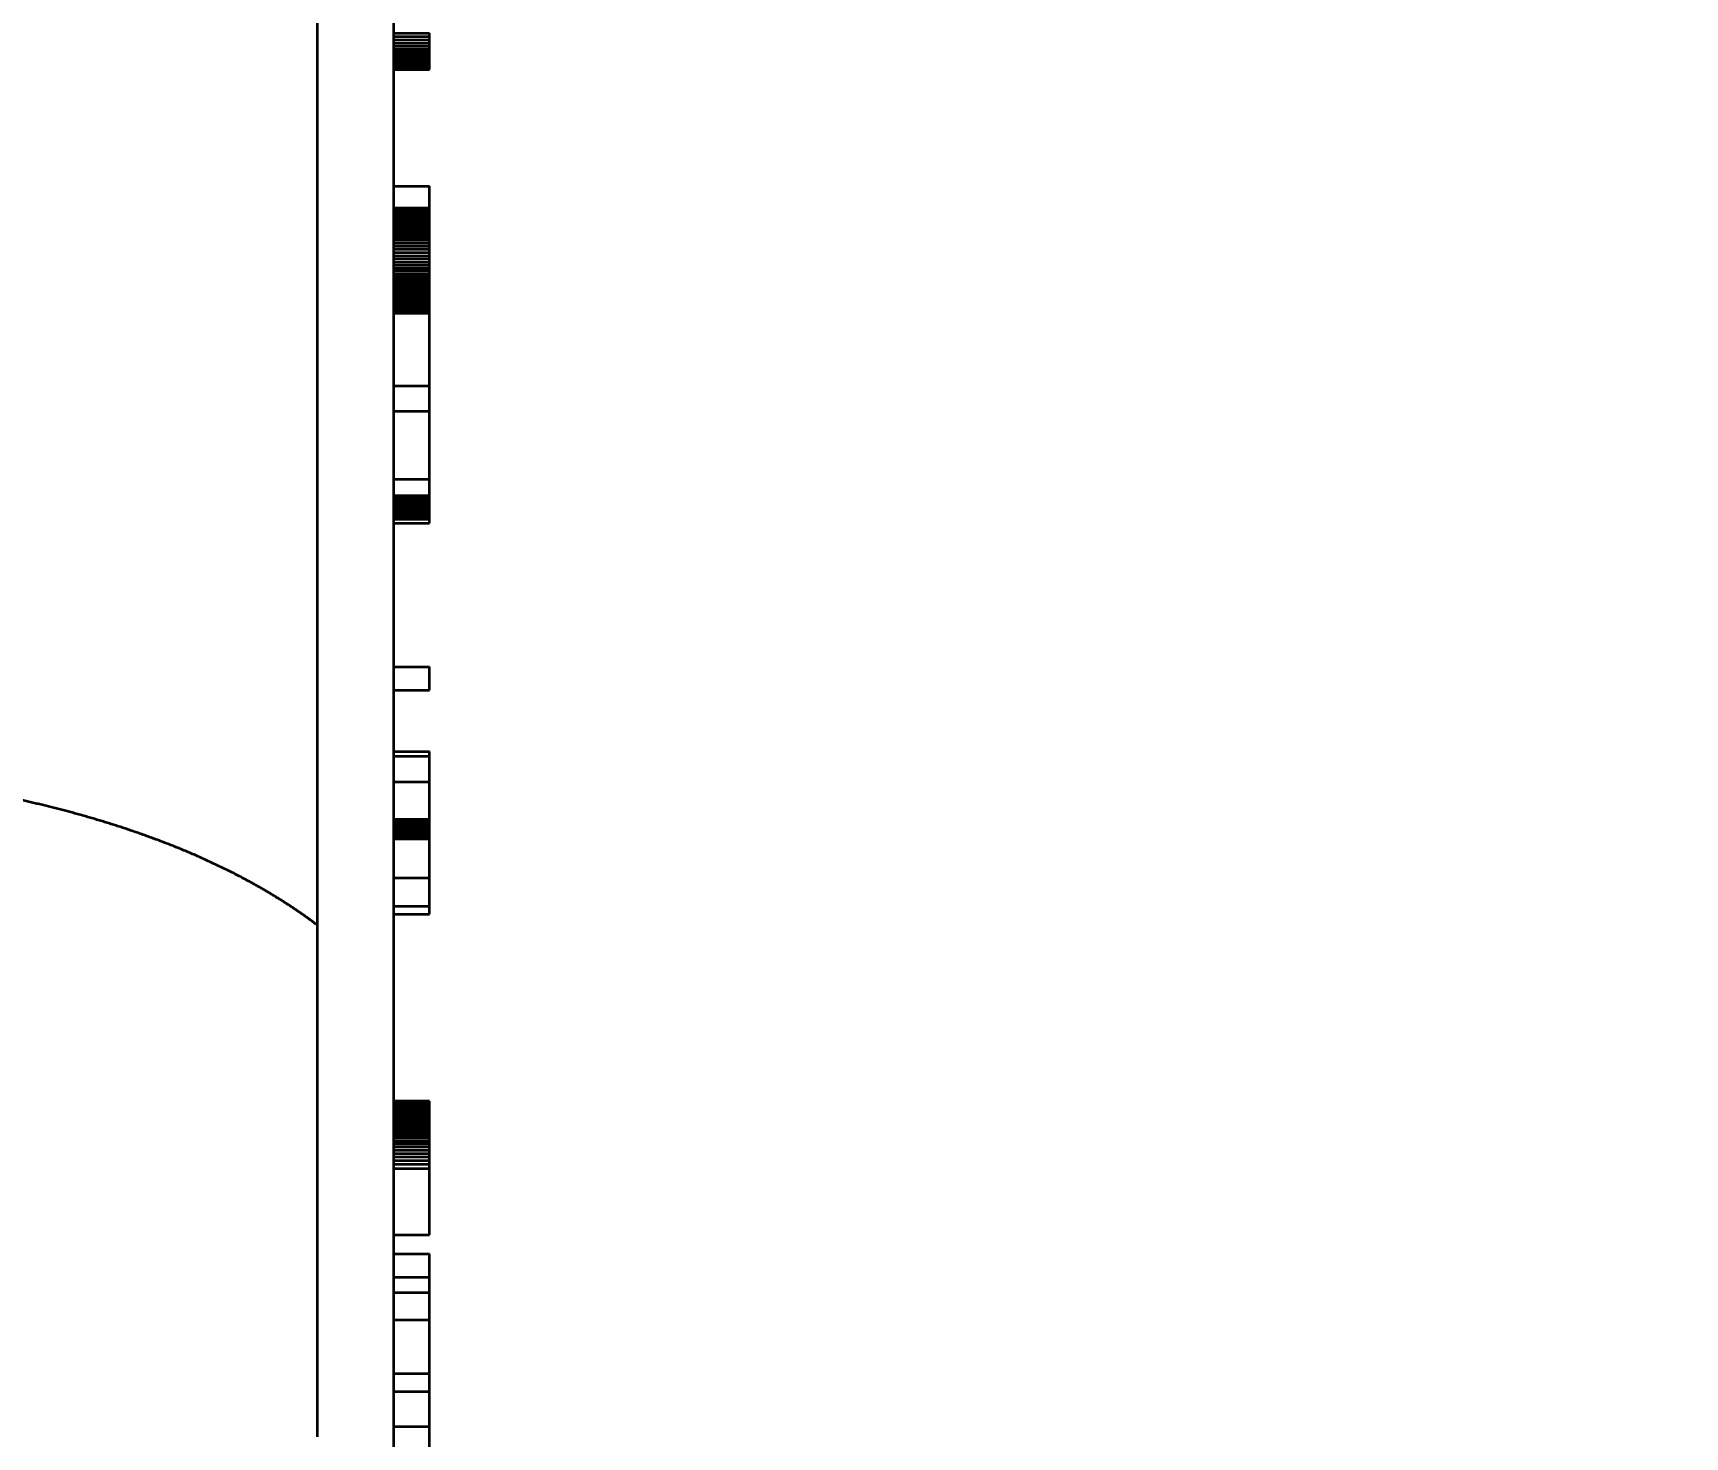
# Model space of a CAD drawing. Extents: x 23 to 472, y 3 to 294.
# Drawn here: x 352.74 to 359.72, y 205.14 to 211.07 of the extents above; entities that cross this region are included whole.
import ezdxf
from ezdxf.enums import TextEntityAlignment as Align

# ---------------------------------------------------------------- set-up
doc = ezdxf.new("R2010")
doc.units = 0
doc.layers.get('0').update_dxf_attribs({"lineweight": 13})
doc.styles.get("Standard").update_dxf_attribs({"font": 'isocp.shx'})
doc.dimstyles.get("Standard").update_dxf_attribs({"dimtxt": 2.5, "dimasz": 2.5, "dimexe": 1.25, "dimexo": 0.625, "dimtad": 1, "dimcen": 2.5, "dimadec": 0, "dimazin": 0, "dimtfac": 1, "dimtmove": 0, "dimatfit": 0, "dimfxl": 0, "dimarcsym": 0})

# ---------------------------------------------------------------- blocks, each defined once
blk = doc.blocks.new('*D')
at = {"color": 7, "lineweight": 13}
for p, q in [((369.2633, 239.5531), (395.349, 194.2124)), ((363.2339, 234.8367), (397.923, 198.6215))]:
    blk.add_line(p, q, dxfattribs=at)
at = {"color": 34, "lineweight": 13, "ltscale": 0.415699}
blk.add_line((121.0279, 197.0113), (121.0279, 180.3834), dxfattribs=at)
at = {"color": 34, "lineweight": 13, "ltscale": 0.421525}
blk.add_line((278.4006, 197.0113), (278.4006, 180.1503), dxfattribs=at)
at = {"color": 34, "lineweight": 13}
for p, q in [((45.7156, 194.0736), (45.7156, 169.4602)), ((353.9414, 194.0736), (353.9414, 169.4602)), ((45.7156, 182.3834), (121.0279, 182.3834)), ((278.4006, 182.1503), (353.9414, 182.1503)), ((45.7156, 171.4602), (353.9414, 171.4602))]:
    blk.add_line(p, q, dxfattribs=at)
at = {"color": 34, "lineweight": 13, "ltscale": 0.342256}
blk.add_line((45.7156, 194.0736), (45.7156, 180.3834), dxfattribs=at)
at = {"color": 34, "lineweight": 13, "ltscale": 0.348082}
blk.add_line((353.9414, 194.0736), (353.9414, 180.1503), dxfattribs=at)
at = {"color": 7, "lineweight": 13}
for points in [[(376.3151, 228.3342), (374.903, 229.7505), (375.4177, 227.8179)], [(374.0392, 224.3044), (372.3291, 225.3414), (373.2916, 223.5883)], [(396.2128, 199.6586), (397.923, 198.6215), (396.9605, 200.3747)], [(393.937, 195.6288), (395.349, 194.2124), (394.8343, 196.145)]]:
    blk.add_lwpolyline(points, dxfattribs=at)
at = {"color": 34, "lineweight": 13}
for points in [[(47.6474, 182.901), (45.7156, 182.3834), (47.6474, 181.8658)], [(119.0961, 181.8658), (121.0279, 182.3834), (119.0961, 182.901)], [(280.3324, 182.668), (278.4006, 182.1503), (280.3324, 181.6327)], [(352.0096, 181.6327), (353.9414, 182.1503), (352.0096, 182.668)], [(47.6474, 171.9778), (45.7156, 171.4602), (47.6474, 170.9425)], [(352.0096, 170.9425), (353.9414, 171.4602), (352.0096, 171.9778)]]:
    blk.add_lwpolyline(points, dxfattribs=at)
at = {"color": 7, "lineweight": 13}
for s, rotation, p, p2 in [('%%c', 299.91295, (370.1301, 240.0518), (371.3768, 237.8848)), ('82', 299.91295, (371.8755, 237.0181), (374.0621, 233.2175)), ('%%c', 313.76692, (363.9561, 235.5285), (365.6854, 233.7231)), ('74', 313.76692, (366.3771, 233.0009), (369.4101, 229.8344))]:
    blk.add_text(s, height=2.5, rotation=rotation, dxfattribs=at).set_placement(p, p2, align=Align.FIT)
at = {"color": 34, "lineweight": 13}
for s, height, p, p2 in [('/[6.3]', 3.5, (93.5334, 183.3834), (107.9059, 183.3834)), ('/[6.3]', 3.5, (326.3327, 183.1503), (340.7051, 183.1503)), ('155', 3.5, (74.21, 183.3834), (83.768, 183.3834)), ('155', 3.5, (307.0093, 183.1503), (316.5672, 183.1503)), ('%%p50', 2.45, (85.868, 183.9084), (92.5334, 183.9084)), ('%%p50', 2.45, (318.6672, 183.6753), (325.3327, 183.6753)), ('"L"', 3.5, (194.4405, 172.4602), (202.0312, 172.4602)), ('%%p50', 2.45, (204.1312, 172.9852), (210.7966, 172.9852))]:
    blk.add_text(s, height=height, dxfattribs=at).set_placement(p, p2, align=Align.FIT)
blk = doc.blocks.new('BLOCK4531')
at = {"color": 1, "lineweight": 35, "ltscale": 0.495682}
blk.add_line((17.6, 9.914), (17.6, -9.914), dxfattribs=at)
at = {"color": 1, "lineweight": 35}
blk.add_line((18.25, -25.1), (18.25, -1), dxfattribs=at)
at = {"color": 1, "lineweight": 35, "ltscale": 0.0075}
for p, q in [((18.25, -2.378), (18.55, -2.378)), ((18.25, -2.407), (18.55, -2.407)), ((18.25, -2.435), (18.55, -2.435)), ((18.25, -2.462), (18.55, -2.462)), ((18.25, -2.488), (18.55, -2.488)), ((18.25, -2.512), (18.55, -2.512)), ((18.25, -2.535), (18.55, -2.535)), ((18.25, -2.557), (18.55, -2.557)), ((18.25, -2.576), (18.55, -2.576)), ((18.25, -2.594), (18.55, -2.594)), ((18.25, -2.61), (18.55, -2.61)), ((18.25, -2.625), (18.55, -2.625)), ((18.25, -2.638), (18.55, -2.638)), ((18.25, -2.649), (18.55, -2.649)), ((18.25, -2.658), (18.55, -2.658)), ((18.25, -2.666), (18.55, -2.666)), ((18.25, -2.684), (18.55, -2.684)), ((18.25, -3.67), (18.55, -3.67)), ((18.25, -3.855), (18.55, -3.855)), ((18.25, -3.855), (18.55, -3.855)), ((18.25, -3.862), (18.55, -3.862)), ((18.25, -3.869), (18.55, -3.869)), ((18.25, -3.877), (18.55, -3.877)), ((18.25, -3.886), (18.55, -3.886)), ((18.25, -3.895), (18.55, -3.895)), ((18.25, -3.906), (18.55, -3.906)), ((18.25, -3.917), (18.55, -3.917)), ((18.25, -3.93), (18.55, -3.93)), ((18.25, -3.943), (18.55, -3.943)), ((18.25, -3.957), (18.55, -3.957)), ((18.25, -3.972), (18.55, -3.972)), ((18.25, -3.988), (18.55, -3.988)), ((18.25, -4.005), (18.55, -4.005)), ((18.25, -4.023), (18.55, -4.023)), ((18.25, -4.042), (18.55, -4.042)), ((18.25, -4.062), (18.55, -4.062)), ((18.25, -4.083), (18.55, -4.083)), ((18.25, -4.105), (18.55, -4.105)), ((18.25, -4.128), (18.55, -4.128)), ((18.25, -4.152), (18.55, -4.152)), ((18.25, -4.178), (18.55, -4.178)), ((18.25, -4.204), (18.55, -4.204)), ((18.25, -4.231), (18.55, -4.231)), ((18.25, -4.259), (18.55, -4.259)), ((18.25, -4.286), (18.55, -4.286)), ((18.25, -4.312), (18.55, -4.312)), ((18.25, -4.338), (18.55, -4.338)), ((18.25, -4.363), (18.55, -4.363)), ((18.25, -4.387), (18.55, -4.387)), ((18.25, -4.411), (18.55, -4.411)), ((18.25, -4.434), (18.55, -4.434)), ((18.25, -4.456), (18.55, -4.456)), ((18.25, -4.478), (18.55, -4.478)), ((18.25, -4.499), (18.55, -4.499)), ((18.25, -4.518), (18.55, -4.518)), ((18.25, -4.537), (18.55, -4.537)), ((18.25, -4.555), (18.55, -4.555)), ((18.25, -4.572), (18.55, -4.572)), ((18.25, -4.588), (18.55, -4.588)), ((18.25, -4.602), (18.55, -4.602)), ((18.25, -4.616), (18.55, -4.616)), ((18.25, -4.629), (18.55, -4.629)), ((18.25, -4.641), (18.55, -4.641)), ((18.25, -4.651), (18.55, -4.651)), ((18.25, -4.662), (18.55, -4.662)), ((18.25, -4.671), (18.55, -4.671)), ((18.25, -4.68), (18.55, -4.68)), ((18.25, -4.689), (18.55, -4.689)), ((18.25, -4.697), (18.55, -4.697)), ((18.25, -4.704), (18.55, -4.704)), ((18.25, -4.71), (18.55, -4.71)), ((18.25, -4.716), (18.55, -4.716)), ((18.25, -4.721), (18.55, -4.721)), ((18.25, -4.724), (18.55, -4.724)), ((18.25, -4.73), (18.55, -4.73)), ((18.25, -4.735), (18.55, -4.735)), ((18.25, -4.74), (18.55, -4.74)), ((18.25, -4.744), (18.55, -4.744)), ((18.25, -5.358), (18.55, -5.358)), ((18.25, -5.572), (18.55, -5.572)), ((18.25, -6.148), (18.55, -6.148)), ((18.25, -6.285), (18.55, -6.285)), ((18.25, -6.286), (18.55, -6.286)), ((18.25, -6.287), (18.55, -6.287)), ((18.25, -6.288), (18.55, -6.288)), ((18.25, -6.29), (18.55, -6.29)), ((18.25, -6.292), (18.55, -6.292)), ((18.25, -6.295), (18.55, -6.295)), ((18.25, -6.299), (18.55, -6.299)), ((18.25, -6.303), (18.55, -6.303)), ((18.25, -6.308), (18.55, -6.308)), ((18.25, -6.313), (18.55, -6.313)), ((18.25, -6.319), (18.55, -6.319)), ((18.25, -6.325), (18.55, -6.325)), ((18.25, -6.332), (18.55, -6.332)), ((18.25, -6.34), (18.55, -6.34)), ((18.25, -6.348), (18.55, -6.348)), ((18.25, -6.357), (18.55, -6.357)), ((18.25, -6.366), (18.55, -6.366)), ((18.25, -6.376), (18.55, -6.376)), ((18.25, -6.386), (18.55, -6.386)), ((18.25, -6.397), (18.55, -6.397)), ((18.25, -6.404), (18.55, -6.404)), ((18.25, -6.411), (18.55, -6.411)), ((18.25, -6.418), (18.55, -6.418)), ((18.25, -6.426), (18.55, -6.426)), ((18.25, -6.435), (18.55, -6.435)), ((18.25, -6.444), (18.55, -6.444)), ((18.25, -6.453), (18.55, -6.453)), ((18.25, -6.463), (18.55, -6.463)), ((18.25, -6.473), (18.55, -6.473)), ((18.25, -6.484), (18.55, -6.484)), ((18.25, -6.519), (18.55, -6.519)), ((18.25, -7.733), (18.55, -7.733)), ((18.25, -7.931), (18.55, -7.931)), ((18.25, -8.447), (18.55, -8.447)), ((18.25, -8.488), (18.55, -8.488)), ((18.25, -8.704), (18.55, -8.704)), ((18.25, -9.019), (18.55, -9.019)), ((18.25, -9.032), (18.55, -9.032)), ((18.25, -9.045), (18.55, -9.045)), ((18.25, -9.058), (18.55, -9.058)), ((18.25, -9.07), (18.55, -9.07)), ((18.25, -9.081), (18.55, -9.081)), ((18.25, -9.093), (18.55, -9.093)), ((18.25, -9.104), (18.55, -9.104)), ((18.25, -9.114), (18.55, -9.114)), ((18.25, -9.124), (18.55, -9.124)), ((18.25, -9.132), (18.55, -9.132)), ((18.25, -9.141), (18.55, -9.141)), ((18.25, -9.15), (18.55, -9.15)), ((18.25, -9.161), (18.55, -9.161)), ((18.25, -9.172), (18.55, -9.172)), ((18.25, -9.185), (18.55, -9.185)), ((18.25, -9.517), (18.55, -9.517)), ((18.25, -9.754), (18.55, -9.754)), ((18.25, -9.822), (18.55, -9.822)), ((18.25, -11.401), (18.55, -11.401)), ((18.25, -11.402), (18.55, -11.402)), ((18.25, -11.404), (18.55, -11.404)), ((18.25, -11.408), (18.55, -11.408)), ((18.25, -11.413), (18.55, -11.413)), ((18.25, -11.42), (18.55, -11.42)), ((18.25, -11.428), (18.55, -11.428)), ((18.25, -11.437), (18.55, -11.437)), ((18.25, -11.448), (18.55, -11.448)), ((18.25, -11.461), (18.55, -11.461)), ((18.25, -11.474), (18.55, -11.474)), ((18.25, -11.474), (18.55, -11.474)), ((18.25, -11.474), (18.55, -11.474)), ((18.25, -11.476), (18.55, -11.476)), ((18.25, -11.479), (18.55, -11.479)), ((18.25, -11.483), (18.55, -11.483)), ((18.25, -11.489), (18.55, -11.489)), ((18.25, -11.495), (18.55, -11.495)), ((18.25, -11.503), (18.55, -11.503)), ((18.25, -11.512), (18.55, -11.512)), ((18.25, -11.522), (18.55, -11.522)), ((18.25, -11.533), (18.55, -11.533)), ((18.25, -11.545), (18.55, -11.545)), ((18.25, -11.558), (18.55, -11.558)), ((18.25, -11.572), (18.55, -11.572)), ((18.25, -11.587), (18.55, -11.587)), ((18.25, -11.603), (18.55, -11.603)), ((18.25, -11.62), (18.55, -11.62)), ((18.25, -11.637), (18.55, -11.637)), ((18.25, -11.656), (18.55, -11.656)), ((18.25, -11.675), (18.55, -11.675)), ((18.25, -11.695), (18.55, -11.695)), ((18.25, -11.717), (18.55, -11.717)), ((18.25, -11.74), (18.55, -11.74)), ((18.25, -11.764), (18.55, -11.764)), ((18.25, -11.789), (18.55, -11.789)), ((18.25, -11.816), (18.55, -11.816)), ((18.25, -11.845), (18.55, -11.845)), ((18.25, -11.874), (18.55, -11.874)), ((18.25, -11.905), (18.55, -11.905)), ((18.25, -11.937), (18.55, -11.937)), ((18.25, -11.971), (18.55, -11.971)), ((18.25, -12.534), (18.55, -12.534)), ((18.25, -12.693), (18.55, -12.693)), ((18.25, -12.892), (18.55, -12.892)), ((18.25, -13.02), (18.55, -13.02)), ((18.25, -13.252), (18.55, -13.252)), ((18.25, -13.706), (18.55, -13.706)), ((18.25, -13.858), (18.55, -13.858)), ((18.25, -14.154), (18.55, -14.154))]:
    blk.add_line(p, q, dxfattribs=at)
at = {"color": 1, "lineweight": 35, "ltscale": 0.00072975}
blk.add_line((18.55, -2.407), (18.55, -2.378), dxfattribs=at)
at = {"color": 1, "lineweight": 35, "ltscale": 0.000700375}
blk.add_line((18.55, -2.435), (18.55, -2.407), dxfattribs=at)
at = {"color": 1, "lineweight": 35, "ltscale": 0.00067175}
blk.add_line((18.55, -2.462), (18.55, -2.435), dxfattribs=at)
at = {"color": 1, "lineweight": 35, "ltscale": 0.000642025}
for p, q in [((18.55, -2.488), (18.55, -2.462)), ((18.55, -4.338), (18.55, -4.312))]:
    blk.add_line(p, q, dxfattribs=at)
at = {"color": 1, "lineweight": 35, "ltscale": 0.0006134}
blk.add_line((18.55, -2.512), (18.55, -2.488), dxfattribs=at)
at = {"color": 1, "lineweight": 35, "ltscale": 0.000577175}
blk.add_line((18.55, -2.535), (18.55, -2.512), dxfattribs=at)
at = {"color": 1, "lineweight": 35, "ltscale": 0.00053405}
blk.add_line((18.55, -2.557), (18.55, -2.535), dxfattribs=at)
at = {"color": 1, "lineweight": 35, "ltscale": 0.00049095}
blk.add_line((18.55, -2.576), (18.55, -2.557), dxfattribs=at)
at = {"color": 1, "lineweight": 35, "ltscale": 0.000448225}
blk.add_line((18.55, -2.594), (18.55, -2.576), dxfattribs=at)
at = {"color": 1, "lineweight": 35, "ltscale": 0.000405125}
blk.add_line((18.55, -2.61), (18.55, -2.594), dxfattribs=at)
at = {"color": 1, "lineweight": 35, "ltscale": 0.0003624}
blk.add_line((18.55, -2.625), (18.55, -2.61), dxfattribs=at)
at = {"color": 1, "lineweight": 35, "ltscale": 0.000319275}
blk.add_line((18.55, -2.638), (18.55, -2.625), dxfattribs=at)
at = {"color": 1, "lineweight": 35, "ltscale": 0.0002762}
blk.add_line((18.55, -2.649), (18.55, -2.638), dxfattribs=at)
at = {"color": 1, "lineweight": 35, "ltscale": 0.000233075}
blk.add_line((18.55, -2.658), (18.55, -2.649), dxfattribs=at)
at = {"color": 1, "lineweight": 35, "ltscale": 0.00019035}
blk.add_line((18.55, -2.666), (18.55, -2.658), dxfattribs=at)
at = {"color": 1, "lineweight": 35, "ltscale": 0.000460412}
blk.add_line((18.55, -2.684), (18.55, -2.666), dxfattribs=at)
at = {"color": 1, "lineweight": 35, "ltscale": 0.004604}
blk.add_line((18.55, -3.855), (18.55, -3.67), dxfattribs=at)
at = {"color": 1, "lineweight": 35, "ltscale": 0.00017395}
for p, q in [((18.55, -3.862), (18.55, -3.855)), ((18.55, -6.332), (18.55, -6.325))]:
    blk.add_line(p, q, dxfattribs=at)
at = {"color": 1, "lineweight": 35, "ltscale": 0.000186525}
blk.add_line((18.55, -3.869), (18.55, -3.862), dxfattribs=at)
at = {"color": 1, "lineweight": 35, "ltscale": 0.000198375}
blk.add_line((18.55, -3.877), (18.55, -3.869), dxfattribs=at)
at = {"color": 1, "lineweight": 35, "ltscale": 0.0002163}
blk.add_line((18.55, -3.886), (18.55, -3.877), dxfattribs=at)
at = {"color": 1, "lineweight": 35, "ltscale": 0.000239175}
blk.add_line((18.55, -3.895), (18.55, -3.886), dxfattribs=at)
at = {"color": 1, "lineweight": 35, "ltscale": 0.000262075}
blk.add_line((18.55, -3.906), (18.55, -3.895), dxfattribs=at)
at = {"color": 1, "lineweight": 35, "ltscale": 0.000285325}
blk.add_line((18.55, -3.917), (18.55, -3.906), dxfattribs=at)
at = {"color": 1, "lineweight": 35, "ltscale": 0.000308225}
blk.add_line((18.55, -3.93), (18.55, -3.917), dxfattribs=at)
at = {"color": 1, "lineweight": 35, "ltscale": 0.000331125}
blk.add_line((18.55, -3.943), (18.55, -3.93), dxfattribs=at)
at = {"color": 1, "lineweight": 35, "ltscale": 0.000354375}
blk.add_line((18.55, -3.957), (18.55, -3.943), dxfattribs=at)
at = {"color": 1, "lineweight": 35, "ltscale": 0.000377275}
blk.add_line((18.55, -3.972), (18.55, -3.957), dxfattribs=at)
at = {"color": 1, "lineweight": 35, "ltscale": 0.000400175}
blk.add_line((18.55, -3.988), (18.55, -3.972), dxfattribs=at)
at = {"color": 1, "lineweight": 35, "ltscale": 0.000423425}
blk.add_line((18.55, -4.005), (18.55, -3.988), dxfattribs=at)
at = {"color": 1, "lineweight": 35, "ltscale": 0.00044785}
blk.add_line((18.55, -4.023), (18.55, -4.005), dxfattribs=at)
at = {"color": 1, "lineweight": 35, "ltscale": 0.000474175}
blk.add_line((18.55, -4.042), (18.55, -4.023), dxfattribs=at)
at = {"color": 1, "lineweight": 35, "ltscale": 0.0005001}
blk.add_line((18.55, -4.062), (18.55, -4.042), dxfattribs=at)
at = {"color": 1, "lineweight": 35, "ltscale": 0.00052605}
blk.add_line((18.55, -4.083), (18.55, -4.062), dxfattribs=at)
at = {"color": 1, "lineweight": 35, "ltscale": 0.000552375}
blk.add_line((18.55, -4.105), (18.55, -4.083), dxfattribs=at)
at = {"color": 1, "lineweight": 35, "ltscale": 0.0005783}
blk.add_line((18.55, -4.128), (18.55, -4.105), dxfattribs=at)
at = {"color": 1, "lineweight": 35, "ltscale": 0.00060425}
for p, q in [((18.55, -4.152), (18.55, -4.128)), ((18.55, -11.764), (18.55, -11.74))]:
    blk.add_line(p, q, dxfattribs=at)
at = {"color": 1, "lineweight": 35, "ltscale": 0.000630575}
blk.add_line((18.55, -4.178), (18.55, -4.152), dxfattribs=at)
at = {"color": 1, "lineweight": 35, "ltscale": 0.000656875}
blk.add_line((18.55, -4.204), (18.55, -4.178), dxfattribs=at)
at = {"color": 1, "lineweight": 35, "ltscale": 0.00068245}
blk.add_line((18.55, -4.231), (18.55, -4.204), dxfattribs=at)
at = {"color": 1, "lineweight": 35, "ltscale": 0.00069275}
blk.add_line((18.55, -4.259), (18.55, -4.231), dxfattribs=at)
at = {"color": 1, "lineweight": 35, "ltscale": 0.0006752}
blk.add_line((18.55, -4.286), (18.55, -4.259), dxfattribs=at)
at = {"color": 1, "lineweight": 35, "ltscale": 0.0006588}
blk.add_line((18.55, -4.312), (18.55, -4.286), dxfattribs=at)
at = {"color": 1, "lineweight": 35, "ltscale": 0.00062485}
blk.add_line((18.55, -4.363), (18.55, -4.338), dxfattribs=at)
at = {"color": 1, "lineweight": 35, "ltscale": 0.00060805}
blk.add_line((18.55, -4.387), (18.55, -4.363), dxfattribs=at)
at = {"color": 1, "lineweight": 35, "ltscale": 0.0005909}
blk.add_line((18.55, -4.411), (18.55, -4.387), dxfattribs=at)
at = {"color": 1, "lineweight": 35, "ltscale": 0.0005745}
blk.add_line((18.55, -4.434), (18.55, -4.411), dxfattribs=at)
at = {"color": 1, "lineweight": 35, "ltscale": 0.000557325}
blk.add_line((18.55, -4.456), (18.55, -4.434), dxfattribs=at)
at = {"color": 1, "lineweight": 35, "ltscale": 0.000540525}
blk.add_line((18.55, -4.478), (18.55, -4.456), dxfattribs=at)
at = {"color": 1, "lineweight": 35, "ltscale": 0.000519575}
blk.add_line((18.55, -4.499), (18.55, -4.478), dxfattribs=at)
at = {"color": 1, "lineweight": 35, "ltscale": 0.000494375}
blk.add_line((18.55, -4.518), (18.55, -4.499), dxfattribs=at)
at = {"color": 1, "lineweight": 35, "ltscale": 0.000469225}
blk.add_line((18.55, -4.537), (18.55, -4.518), dxfattribs=at)
at = {"color": 1, "lineweight": 35, "ltscale": 0.0004444}
blk.add_line((18.55, -4.555), (18.55, -4.537), dxfattribs=at)
at = {"color": 1, "lineweight": 35, "ltscale": 0.00041925}
blk.add_line((18.55, -4.572), (18.55, -4.555), dxfattribs=at)
at = {"color": 1, "lineweight": 35, "ltscale": 0.000394425}
blk.add_line((18.55, -4.588), (18.55, -4.572), dxfattribs=at)
at = {"color": 1, "lineweight": 35, "ltscale": 0.000368875}
blk.add_line((18.55, -4.602), (18.55, -4.588), dxfattribs=at)
at = {"color": 1, "lineweight": 35, "ltscale": 0.0003441}
blk.add_line((18.55, -4.616), (18.55, -4.602), dxfattribs=at)
at = {"color": 1, "lineweight": 35, "ltscale": 0.0003189}
blk.add_line((18.55, -4.629), (18.55, -4.616), dxfattribs=at)
at = {"color": 1, "lineweight": 35, "ltscale": 0.000294125}
blk.add_line((18.55, -4.641), (18.55, -4.629), dxfattribs=at)
at = {"color": 1, "lineweight": 35, "ltscale": 0.0002735}
blk.add_line((18.55, -4.651), (18.55, -4.641), dxfattribs=at)
at = {"color": 1, "lineweight": 35, "ltscale": 0.0002575}
blk.add_line((18.55, -4.662), (18.55, -4.651), dxfattribs=at)
at = {"color": 1, "lineweight": 35, "ltscale": 0.000241475}
blk.add_line((18.55, -4.671), (18.55, -4.662), dxfattribs=at)
at = {"color": 1, "lineweight": 35, "ltscale": 0.0002262}
blk.add_line((18.55, -4.68), (18.55, -4.671), dxfattribs=at)
at = {"color": 1, "lineweight": 35, "ltscale": 0.000209825}
blk.add_line((18.55, -4.689), (18.55, -4.68), dxfattribs=at)
at = {"color": 1, "lineweight": 35, "ltscale": 0.00019415}
blk.add_line((18.55, -4.697), (18.55, -4.689), dxfattribs=at)
at = {"color": 1, "lineweight": 35, "ltscale": 0.00017815}
blk.add_line((18.55, -4.704), (18.55, -4.697), dxfattribs=at)
at = {"color": 1, "lineweight": 35, "ltscale": 0.0001625}
blk.add_line((18.55, -4.71), (18.55, -4.704), dxfattribs=at)
at = {"color": 1, "lineweight": 35, "ltscale": 0.0001465}
blk.add_line((18.55, -4.716), (18.55, -4.71), dxfattribs=at)
at = {"color": 1, "lineweight": 35, "ltscale": 0.000130825}
blk.add_line((18.55, -4.721), (18.55, -4.716), dxfattribs=at)
at = {"color": 1, "lineweight": 35, "ltscale": 0.0001541}
blk.add_line((18.55, -4.73), (18.55, -4.724), dxfattribs=at)
at = {"color": 1, "lineweight": 35, "ltscale": 0.000136175}
blk.add_line((18.55, -4.735), (18.55, -4.73), dxfattribs=at)
at = {"color": 1, "lineweight": 35, "ltscale": 0.000118275}
blk.add_line((18.55, -4.74), (18.55, -4.735), dxfattribs=at)
at = {"color": 1, "lineweight": 35, "ltscale": 9.995e-05}
blk.add_line((18.55, -4.744), (18.55, -4.74), dxfattribs=at)
at = {"color": 1, "lineweight": 35, "ltscale": 0.015348}
blk.add_line((18.55, -5.358), (18.55, -4.744), dxfattribs=at)
at = {"color": 1, "lineweight": 35, "ltscale": 0.005346}
blk.add_line((18.55, -5.572), (18.55, -5.358), dxfattribs=at)
at = {"color": 1, "lineweight": 35, "ltscale": 0.014401}
blk.add_line((18.55, -6.148), (18.55, -5.572), dxfattribs=at)
at = {"color": 1, "lineweight": 35, "ltscale": 0.003447}
blk.add_line((18.55, -6.285), (18.55, -6.148), dxfattribs=at)
at = {"color": 1, "lineweight": 35, "ltscale": 3.435e-05}
blk.add_line((18.55, -6.288), (18.55, -6.287), dxfattribs=at)
at = {"color": 1, "lineweight": 35, "ltscale": 4.8425e-05}
blk.add_line((18.55, -6.29), (18.55, -6.288), dxfattribs=at)
at = {"color": 1, "lineweight": 35, "ltscale": 6.22e-05}
blk.add_line((18.55, -6.292), (18.55, -6.29), dxfattribs=at)
at = {"color": 1, "lineweight": 35, "ltscale": 7.59e-05}
blk.add_line((18.55, -6.295), (18.55, -6.292), dxfattribs=at)
at = {"color": 1, "lineweight": 35, "ltscale": 9.0025e-05}
blk.add_line((18.55, -6.299), (18.55, -6.295), dxfattribs=at)
at = {"color": 1, "lineweight": 35, "ltscale": 0.000103375}
blk.add_line((18.55, -6.303), (18.55, -6.299), dxfattribs=at)
at = {"color": 1, "lineweight": 35, "ltscale": 0.0001175}
blk.add_line((18.55, -6.308), (18.55, -6.303), dxfattribs=at)
at = {"color": 1, "lineweight": 35, "ltscale": 0.000131225}
blk.add_line((18.55, -6.313), (18.55, -6.308), dxfattribs=at)
at = {"color": 1, "lineweight": 35, "ltscale": 0.00014535}
blk.add_line((18.55, -6.319), (18.55, -6.313), dxfattribs=at)
at = {"color": 1, "lineweight": 35, "ltscale": 0.00015945}
blk.add_line((18.55, -6.325), (18.55, -6.319), dxfattribs=at)
at = {"color": 1, "lineweight": 35, "ltscale": 0.00018845}
blk.add_line((18.55, -6.34), (18.55, -6.332), dxfattribs=at)
at = {"color": 1, "lineweight": 35, "ltscale": 0.00020255}
blk.add_line((18.55, -6.348), (18.55, -6.34), dxfattribs=at)
at = {"color": 1, "lineweight": 35, "ltscale": 0.00021705}
blk.add_line((18.55, -6.357), (18.55, -6.348), dxfattribs=at)
at = {"color": 1, "lineweight": 35, "ltscale": 0.000231175}
blk.add_line((18.55, -6.366), (18.55, -6.357), dxfattribs=at)
at = {"color": 1, "lineweight": 35, "ltscale": 0.0002453}
blk.add_line((18.55, -6.376), (18.55, -6.366), dxfattribs=at)
at = {"color": 1, "lineweight": 35, "ltscale": 0.00026015}
blk.add_line((18.55, -6.386), (18.55, -6.376), dxfattribs=at)
at = {"color": 1, "lineweight": 35, "ltscale": 0.000274275}
for p, q in [((18.55, -6.397), (18.55, -6.386)), ((18.55, -11.448), (18.55, -11.437))]:
    blk.add_line(p, q, dxfattribs=at)
at = {"color": 1, "lineweight": 35, "ltscale": 0.000164425}
blk.add_line((18.55, -6.404), (18.55, -6.397), dxfattribs=at)
at = {"color": 1, "lineweight": 35, "ltscale": 0.000176225}
blk.add_line((18.55, -6.411), (18.55, -6.404), dxfattribs=at)
at = {"color": 1, "lineweight": 35, "ltscale": 0.000188075}
blk.add_line((18.55, -6.418), (18.55, -6.411), dxfattribs=at)
at = {"color": 1, "lineweight": 35, "ltscale": 0.0001995}
blk.add_line((18.55, -6.426), (18.55, -6.418), dxfattribs=at)
at = {"color": 1, "lineweight": 35, "ltscale": 0.000211725}
blk.add_line((18.55, -6.435), (18.55, -6.426), dxfattribs=at)
at = {"color": 1, "lineweight": 35, "ltscale": 0.00022315}
blk.add_line((18.55, -6.444), (18.55, -6.435), dxfattribs=at)
at = {"color": 1, "lineweight": 35, "ltscale": 0.000235375}
blk.add_line((18.55, -6.453), (18.55, -6.444), dxfattribs=at)
at = {"color": 1, "lineweight": 35, "ltscale": 0.0002468}
blk.add_line((18.55, -6.463), (18.55, -6.453), dxfattribs=at)
at = {"color": 1, "lineweight": 35, "ltscale": 0.00025865}
blk.add_line((18.55, -6.473), (18.55, -6.463), dxfattribs=at)
at = {"color": 1, "lineweight": 35, "ltscale": 0.000270075}
blk.add_line((18.55, -6.484), (18.55, -6.473), dxfattribs=at)
at = {"color": 1, "lineweight": 35, "ltscale": 0.00086975}
blk.add_line((18.55, -6.519), (18.55, -6.484), dxfattribs=at)
at = {"color": 1, "lineweight": 35, "ltscale": 0.004963}
blk.add_line((18.55, -7.931), (18.55, -7.733), dxfattribs=at)
at = {"color": 1, "lineweight": 35, "ltscale": 0.001024}
blk.add_line((18.55, -8.488), (18.55, -8.447), dxfattribs=at)
at = {"color": 1, "lineweight": 35, "ltscale": 0.005397}
blk.add_line((18.55, -8.704), (18.55, -8.488), dxfattribs=at)
at = {"color": 1, "lineweight": 35, "ltscale": 0.007546}
blk.add_line((18.55, -9.006), (18.55, -8.704), dxfattribs=at)
at = {"color": 1, "lineweight": 35, "ltscale": 0.000338}
blk.add_line((18.55, -9.019), (18.55, -9.006), dxfattribs=at)
at = {"color": 1, "lineweight": 35, "ltscale": 0.0003292}
blk.add_line((18.55, -9.032), (18.55, -9.019), dxfattribs=at)
at = {"color": 1, "lineweight": 35, "ltscale": 0.000319675}
blk.add_line((18.55, -9.045), (18.55, -9.032), dxfattribs=at)
at = {"color": 1, "lineweight": 35, "ltscale": 0.000310525}
blk.add_line((18.55, -9.058), (18.55, -9.045), dxfattribs=at)
at = {"color": 1, "lineweight": 35, "ltscale": 0.00030135}
blk.add_line((18.55, -9.07), (18.55, -9.058), dxfattribs=at)
at = {"color": 1, "lineweight": 35, "ltscale": 0.0002922}
blk.add_line((18.55, -9.081), (18.55, -9.07), dxfattribs=at)
at = {"color": 1, "lineweight": 35, "ltscale": 0.000282675}
blk.add_line((18.55, -9.093), (18.55, -9.081), dxfattribs=at)
at = {"color": 1, "lineweight": 35, "ltscale": 0.0002739}
blk.add_line((18.55, -9.104), (18.55, -9.093), dxfattribs=at)
at = {"color": 1, "lineweight": 35, "ltscale": 0.00026435}
blk.add_line((18.55, -9.114), (18.55, -9.104), dxfattribs=at)
at = {"color": 1, "lineweight": 35, "ltscale": 0.0002552}
blk.add_line((18.55, -9.124), (18.55, -9.114), dxfattribs=at)
at = {"color": 1, "lineweight": 35, "ltscale": 0.0001915}
blk.add_line((18.55, -9.132), (18.55, -9.124), dxfattribs=at)
at = {"color": 1, "lineweight": 35, "ltscale": 0.000215925}
blk.add_line((18.55, -9.141), (18.55, -9.132), dxfattribs=at)
at = {"color": 1, "lineweight": 35, "ltscale": 0.000240325}
blk.add_line((18.55, -9.15), (18.55, -9.141), dxfattribs=at)
at = {"color": 1, "lineweight": 35, "ltscale": 0.000265125}
blk.add_line((18.55, -9.161), (18.55, -9.15), dxfattribs=at)
at = {"color": 1, "lineweight": 35, "ltscale": 0.000289525}
blk.add_line((18.55, -9.172), (18.55, -9.161), dxfattribs=at)
at = {"color": 1, "lineweight": 35, "ltscale": 0.00031395}
blk.add_line((18.55, -9.185), (18.55, -9.172), dxfattribs=at)
at = {"color": 1, "lineweight": 35, "ltscale": 0.00033875}
blk.add_line((18.55, -9.199), (18.55, -9.185), dxfattribs=at)
at = {"color": 1, "lineweight": 35, "ltscale": 0.00036315}
blk.add_line((18.55, -9.213), (18.55, -9.199), dxfattribs=at)
at = {"color": 1, "lineweight": 35, "ltscale": 0.00038795}
for p, q in [((18.55, -9.229), (18.55, -9.213)), ((18.55, -13.663), (18.55, -13.647))]:
    blk.add_line(p, q, dxfattribs=at)
at = {"color": 1, "lineweight": 35, "ltscale": 0.000412375}
blk.add_line((18.55, -9.245), (18.55, -9.229), dxfattribs=at)
at = {"color": 1, "lineweight": 35, "ltscale": 0.006804}
blk.add_line((18.55, -9.517), (18.55, -9.245), dxfattribs=at)
at = {"color": 1, "lineweight": 35, "ltscale": 0.005909}
blk.add_line((18.55, -9.754), (18.55, -9.517), dxfattribs=at)
at = {"color": 1, "lineweight": 35, "ltscale": 0.001714}
blk.add_line((18.55, -9.822), (18.55, -9.754), dxfattribs=at)
at = {"color": 1, "lineweight": 35, "ltscale": 0.092041}
blk.add_line((17.6, -9.914), (17.6, -13.595), dxfattribs=at)
at = {"color": 1, "lineweight": 35, "ltscale": 5.455e-05}
blk.add_line((18.55, -11.404), (18.55, -11.402), dxfattribs=at)
at = {"color": 1, "lineweight": 35, "ltscale": 9.155e-05}
blk.add_line((18.55, -11.408), (18.55, -11.404), dxfattribs=at)
at = {"color": 1, "lineweight": 35, "ltscale": 0.000128175}
blk.add_line((18.55, -11.413), (18.55, -11.408), dxfattribs=at)
at = {"color": 1, "lineweight": 35, "ltscale": 0.0001644}
blk.add_line((18.55, -11.42), (18.55, -11.413), dxfattribs=at)
at = {"color": 1, "lineweight": 35, "ltscale": 0.000201425}
blk.add_line((18.55, -11.428), (18.55, -11.42), dxfattribs=at)
at = {"color": 1, "lineweight": 35, "ltscale": 0.00023765}
blk.add_line((18.55, -11.437), (18.55, -11.428), dxfattribs=at)
at = {"color": 1, "lineweight": 35, "ltscale": 0.0003109}
blk.add_line((18.55, -11.461), (18.55, -11.448), dxfattribs=at)
at = {"color": 1, "lineweight": 35, "ltscale": 0.000347525}
blk.add_line((18.55, -11.474), (18.55, -11.461), dxfattribs=at)
at = {"color": 1, "lineweight": 35, "ltscale": 4.425e-05}
blk.add_line((18.55, -11.476), (18.55, -11.474), dxfattribs=at)
at = {"color": 1, "lineweight": 35, "ltscale": 7.3625e-05}
blk.add_line((18.55, -11.479), (18.55, -11.476), dxfattribs=at)
at = {"color": 1, "lineweight": 35, "ltscale": 0.000103}
blk.add_line((18.55, -11.483), (18.55, -11.479), dxfattribs=at)
at = {"color": 1, "lineweight": 35, "ltscale": 0.000132375}
blk.add_line((18.55, -11.489), (18.55, -11.483), dxfattribs=at)
at = {"color": 1, "lineweight": 35, "ltscale": 0.00016175}
blk.add_line((18.55, -11.495), (18.55, -11.489), dxfattribs=at)
at = {"color": 1, "lineweight": 35, "ltscale": 0.0001911}
blk.add_line((18.55, -11.503), (18.55, -11.495), dxfattribs=at)
at = {"color": 1, "lineweight": 35, "ltscale": 0.0002205}
blk.add_line((18.55, -11.512), (18.55, -11.503), dxfattribs=at)
at = {"color": 1, "lineweight": 35, "ltscale": 0.00025025}
blk.add_line((18.55, -11.522), (18.55, -11.512), dxfattribs=at)
at = {"color": 1, "lineweight": 35, "ltscale": 0.000279225}
blk.add_line((18.55, -11.533), (18.55, -11.522), dxfattribs=at)
at = {"color": 1, "lineweight": 35, "ltscale": 0.00030555}
blk.add_line((18.55, -11.545), (18.55, -11.533), dxfattribs=at)
at = {"color": 1, "lineweight": 35, "ltscale": 0.000328075}
blk.add_line((18.55, -11.558), (18.55, -11.545), dxfattribs=at)
at = {"color": 1, "lineweight": 35, "ltscale": 0.000350175}
blk.add_line((18.55, -11.572), (18.55, -11.558), dxfattribs=at)
at = {"color": 1, "lineweight": 35, "ltscale": 0.0003731}
blk.add_line((18.55, -11.587), (18.55, -11.572), dxfattribs=at)
at = {"color": 1, "lineweight": 35, "ltscale": 0.000395575}
blk.add_line((18.55, -11.603), (18.55, -11.587), dxfattribs=at)
at = {"color": 1, "lineweight": 35, "ltscale": 0.0004177}
blk.add_line((18.55, -11.62), (18.55, -11.603), dxfattribs=at)
at = {"color": 1, "lineweight": 35, "ltscale": 0.0004406}
blk.add_line((18.55, -11.637), (18.55, -11.62), dxfattribs=at)
at = {"color": 1, "lineweight": 35, "ltscale": 0.0004631}
blk.add_line((18.55, -11.656), (18.55, -11.637), dxfattribs=at)
at = {"color": 1, "lineweight": 35, "ltscale": 0.000485625}
blk.add_line((18.55, -11.675), (18.55, -11.656), dxfattribs=at)
at = {"color": 1, "lineweight": 35, "ltscale": 0.000507725}
blk.add_line((18.55, -11.695), (18.55, -11.675), dxfattribs=at)
at = {"color": 1, "lineweight": 35, "ltscale": 0.00053635}
blk.add_line((18.55, -11.717), (18.55, -11.695), dxfattribs=at)
at = {"color": 1, "lineweight": 35, "ltscale": 0.0005703}
blk.add_line((18.55, -11.74), (18.55, -11.717), dxfattribs=at)
at = {"color": 1, "lineweight": 35, "ltscale": 0.000638575}
blk.add_line((18.55, -11.789), (18.55, -11.764), dxfattribs=at)
at = {"color": 1, "lineweight": 35, "ltscale": 0.00067215}
blk.add_line((18.55, -11.816), (18.55, -11.789), dxfattribs=at)
at = {"color": 1, "lineweight": 35, "ltscale": 0.000706475}
blk.add_line((18.55, -11.845), (18.55, -11.816), dxfattribs=at)
at = {"color": 1, "lineweight": 35, "ltscale": 0.00074045}
blk.add_line((18.55, -11.874), (18.55, -11.845), dxfattribs=at)
at = {"color": 1, "lineweight": 35, "ltscale": 0.000774375}
blk.add_line((18.55, -11.905), (18.55, -11.874), dxfattribs=at)
at = {"color": 1, "lineweight": 35, "ltscale": 0.000808325}
blk.add_line((18.55, -11.937), (18.55, -11.905), dxfattribs=at)
at = {"color": 1, "lineweight": 35, "ltscale": 0.000842675}
blk.add_line((18.55, -11.971), (18.55, -11.937), dxfattribs=at)
at = {"color": 1, "lineweight": 35, "ltscale": 0.014069}
blk.add_line((18.55, -12.534), (18.55, -11.971), dxfattribs=at)
at = {"color": 1, "lineweight": 35, "ltscale": 0.004962}
blk.add_line((18.55, -12.892), (18.55, -12.693), dxfattribs=at)
at = {"color": 1, "lineweight": 35, "ltscale": 0.00321}
blk.add_line((18.55, -13.02), (18.55, -12.892), dxfattribs=at)
at = {"color": 1, "lineweight": 35, "ltscale": 0.005781}
blk.add_line((18.55, -13.252), (18.55, -13.02), dxfattribs=at)
at = {"color": 1, "lineweight": 35, "ltscale": 0.007265}
blk.add_line((18.55, -13.542), (18.55, -13.252), dxfattribs=at)
at = {"color": 1, "lineweight": 35, "ltscale": 0.000473775}
blk.add_line((18.55, -13.561), (18.55, -13.542), dxfattribs=at)
at = {"color": 1, "lineweight": 35, "ltscale": 0.016144}
blk.add_line((17.6, -13.595), (17.6, -14.241), dxfattribs=at)
at = {"color": 1, "lineweight": 35, "ltscale": 0.0004593}
blk.add_line((18.55, -13.58), (18.55, -13.561), dxfattribs=at)
at = {"color": 1, "lineweight": 35, "ltscale": 0.000445175}
blk.add_line((18.55, -13.597), (18.55, -13.58), dxfattribs=at)
at = {"color": 1, "lineweight": 35, "ltscale": 0.000430675}
blk.add_line((18.55, -13.615), (18.55, -13.597), dxfattribs=at)
at = {"color": 1, "lineweight": 35, "ltscale": 0.000416575}
blk.add_line((18.55, -13.631), (18.55, -13.615), dxfattribs=at)
at = {"color": 1, "lineweight": 35, "ltscale": 0.00040205}
blk.add_line((18.55, -13.647), (18.55, -13.631), dxfattribs=at)
at = {"color": 1, "lineweight": 35, "ltscale": 0.000373475}
blk.add_line((18.55, -13.678), (18.55, -13.663), dxfattribs=at)
at = {"color": 1, "lineweight": 35, "ltscale": 0.00035895}
blk.add_line((18.55, -13.692), (18.55, -13.678), dxfattribs=at)
at = {"color": 1, "lineweight": 35, "ltscale": 0.00034485}
blk.add_line((18.55, -13.706), (18.55, -13.692), dxfattribs=at)
at = {"color": 1, "lineweight": 35, "ltscale": 0.000355925}
blk.add_line((18.55, -13.72), (18.55, -13.706), dxfattribs=at)
at = {"color": 1, "lineweight": 35, "ltscale": 0.00036125}
blk.add_line((18.55, -13.735), (18.55, -13.72), dxfattribs=at)
at = {"color": 1, "lineweight": 35, "ltscale": 0.000366975}
blk.add_line((18.55, -13.749), (18.55, -13.735), dxfattribs=at)
at = {"color": 1, "lineweight": 35, "ltscale": 0.0003727}
blk.add_line((18.55, -13.764), (18.55, -13.749), dxfattribs=at)
at = {"color": 1, "lineweight": 35, "ltscale": 0.0003784}
blk.add_line((18.55, -13.779), (18.55, -13.764), dxfattribs=at)
at = {"color": 1, "lineweight": 35, "ltscale": 0.00038415}
blk.add_line((18.55, -13.795), (18.55, -13.779), dxfattribs=at)
at = {"color": 1, "lineweight": 35, "ltscale": 0.000389475}
blk.add_line((18.55, -13.81), (18.55, -13.795), dxfattribs=at)
at = {"color": 1, "lineweight": 35, "ltscale": 0.0003952}
blk.add_line((18.55, -13.826), (18.55, -13.81), dxfattribs=at)
at = {"color": 1, "lineweight": 35, "ltscale": 0.000400925}
blk.add_line((18.55, -13.842), (18.55, -13.826), dxfattribs=at)
at = {"color": 1, "lineweight": 35, "ltscale": 0.000406275}
blk.add_line((18.55, -13.858), (18.55, -13.842), dxfattribs=at)
at = {"color": 1, "lineweight": 35, "ltscale": 0.007393}
blk.add_line((18.55, -14.154), (18.55, -13.858), dxfattribs=at)
at = {"color": 1, "lineweight": 35, "ltscale": 0.006037}
blk.add_line((18.55, -14.396), (18.55, -14.154), dxfattribs=at)
at = {"color": 1, "lineweight": 35}
blk.add_open_spline([(17.6, -9.914), (17.407, -9.768), (17.203, -9.637), (16.991, -9.519), (16.61, -9.332), (16.214, -9.178), (16.042, -9.118), (15.695, -9.006), (15.342, -8.913), (15.164, -8.871), (14.986, -8.833), (14.806, -8.8)], degree=5, knots=[0, 0, 0, 0, 0, 0, 2.385282, 2.385282, 2.385282, 4.172557, 4.172557, 4.172557, 5.960661, 5.960661, 5.960661, 5.960661, 5.960661, 5.960661], dxfattribs=at)

msp = doc.modelspace()

# ---------------------------------------------------------------- block references
at = {"lineweight": 0, "xscale": 0.5, "yscale": 0.5, "zscale": 0.5}
msp.add_blockref('BLOCK4531', (345.1414, 212.2613), dxfattribs=at)

# ---------------------------------------------------------------- dimensions: what is measured, and where the dimension line sits
at = {"color": 0, "lineweight": 0}
for base, p1, p2, middle in [((353.9414, 182.1503), (278.4006, 198.0113), (353.9414, 195.0736), (323.8572, 182.1503)), ((121.0279, 182.3834), (45.7156, 195.0736), (121.0279, 198.0113), (91.058, 182.3834))]:
    dim = msp.add_linear_dim(base=base, p1=p1, p2=p2, angle=359.99809, text='155{}{%%p50}/[6.3]', dimstyle='Standard', override={"dimlfac": 2, "dimtol": 0, "dimlim": 0, "dimtp": 50, "dimtm": 50}, dxfattribs=at)
    dim.commit()
    dim.dimension.update_dxf_attribs({"geometry": '*D', "text_midpoint": middle, "dimtype": 160})
for p1, p2, middle in [((395.349, 194.2124), (374.903, 229.7505), (371.2293, 236.1359)), ((397.923, 198.6215), (372.3291, 225.3414), (365.9609, 231.9897))]:
    dim = msp.add_diameter_dim_2p(p1=p1, p2=p2, dimstyle='Standard', override={"dimlfac": 2}, dxfattribs=at)
    dim.commit()
    dim.dimension.update_dxf_attribs({"geometry": '*D', "text_midpoint": middle, "dimtype": 163})

doc.saveas('drawing.dxf')
